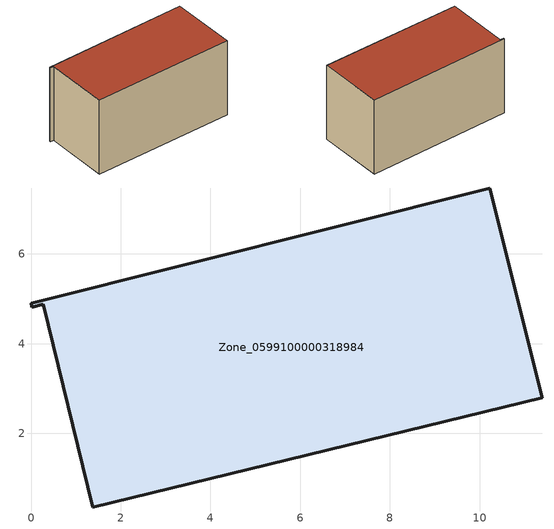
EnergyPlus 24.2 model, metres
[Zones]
Zone_0599100000318984
 floor ground (C_G): 0,4.89 10.23,7.47 11.4,2.79 1.37,0.36 0.27,4.87 0.02,4.82 z0
 wall outside (C_F): 10.23,7.47 0,4.89 0.02,4.82 0.27,4.87 1.37,0.36 11.4,2.79 10.23,7.47 z0:5.75
 roof outside (C_R): 11.4,2.79 10.23,7.47 0,4.89 0.02,4.82 0.27,4.87 1.37,0.36 z5.75
[BUILDING]
Pand.0599100000318984: North Axis=0; Terrain=City; Loads Convergence Tolerance Value=0.04; Temperature Convergence Tolerance Value=0.4; Solar Distribution=FullExterior; Maximum Number of Warmup Days=25; Minimum Number of Warmup Days=1
[Site:Location]
Rotterdam.The.Hague.AP_ZH_NLD Design_Conditions: Latitude=51.96; Longitude=4.45; Time Zone=1; Elevation=-4.5
[SITE:GROUNDTEMPERATURE:BUILDINGSURFACE]
18, 18, 18, 18, 18, 18, 18, 18, 18, 18, 18, 18
[MATERIAL] Thermal Absorptance=0.9; Solar Absorptance=0.7; Visible Absorptance=0.7
Name | Roughness | Thickness | Conductivity | Density | Specific Heat
G.TC.1992-2005 | MediumSmooth | 0.15 | 0.06 | 540 | 1210
F.TC.1992-2005 | Rough | 0.3 | 0.12 | 1920 | 840
R.TC.1992-2005 | MediumRough | 0.2 | 0.08 | 1500 | 1000
[CONSTRUCTION]
C_G: G.TC.1992-2005
C_F: F.TC.1992-2005
C_R: R.TC.1992-2005
[ZONE]
Zone_0599100000318984: Type=1; Multiplier=1; Ceiling Height=Autocalculate; Volume=Autocalculate; Floor Area=autocalculate; Part of Total Floor Area=Yes
[ZONEINFILTRATION:DESIGNFLOWRATE]
Infil_Zone_0599100000318984: Zone or ZoneList or Space or SpaceList=Zone_0599100000318984; Schedule=AlwaysOn; Design Flow Rate Calculation Method=Flow/Area; Flow Rate per Floor Area=0.0015; Constant Term Coefficient=1; Temperature Term Coefficient=0; Velocity Term Coefficient=0; Velocity Squared Term Coefficient=0
[HVACTEMPLATE:ZONE:IDEALLOADSAIRSYSTEM]
Zone_0599100000318984: Maximum Heating Supply Air Temperature=50; Minimum Cooling Supply Air Temperature=13; Maximum Heating Supply Air Humidity Ratio=0.0156; Minimum Cooling Supply Air Humidity Ratio=0.0077; Heating Limit=NoLimit; Cooling Limit=NoLimit; Dehumidification Control Type=ConstantSensibleHeatRatio; Cooling Sensible Heat Ratio=0.7; Dehumidification Setpoint=60; Humidification Control Type=None; Humidification Setpoint=30; Outdoor Air Method=None; Outdoor Air Flow Rate per Person=0.00944; Outdoor Air Flow Rate per Zone Floor Area=0; Outdoor Air Flow Rate per Zone=0; Demand Controlled Ventilation Type=None; Outdoor Air Economizer Type=NoEconomizer; Heat Recovery Type=None; Sensible Heat Recovery Effectiveness=0.7; Latent Heat Recovery Effectiveness=0.65
[ZONECONTROL:THERMOSTAT]
ThermostatControl_Zone_0599100000318984: Zone or ZoneList=Zone_0599100000318984; Control Type Schedule=DualSetpointControlType; Control 1=Thermostat_Zone_0599100000318984; Temperature Difference Between Cutout And Setpoint=0
[THERMOSTATSETPOINT:DUALSETPOINT]
Thermostat_Zone_0599100000318984: Heating Setpoint Temperature Schedule=HeatingSetpoint_Zone_0599100000318984; Cooling Setpoint Temperature Schedule=CoolingSetpoint_Zone_0599100000318984
[SCHEDULE:COMPACT]
HeatingSetpoint_Zone_0599100000318984: Through: 12/31, For: AllDays, Until: 24:00, 21
CoolingSetpoint_Zone_0599100000318984: Through: 12/31, For: AllDays, Until: 24:00, 24
DualSetpointControlType: Through: 12/31, For: AllDays, Until: 24:00, 4
AlwaysOn: Through: 12/31, For: AllDays, Until: 24:00, 1
